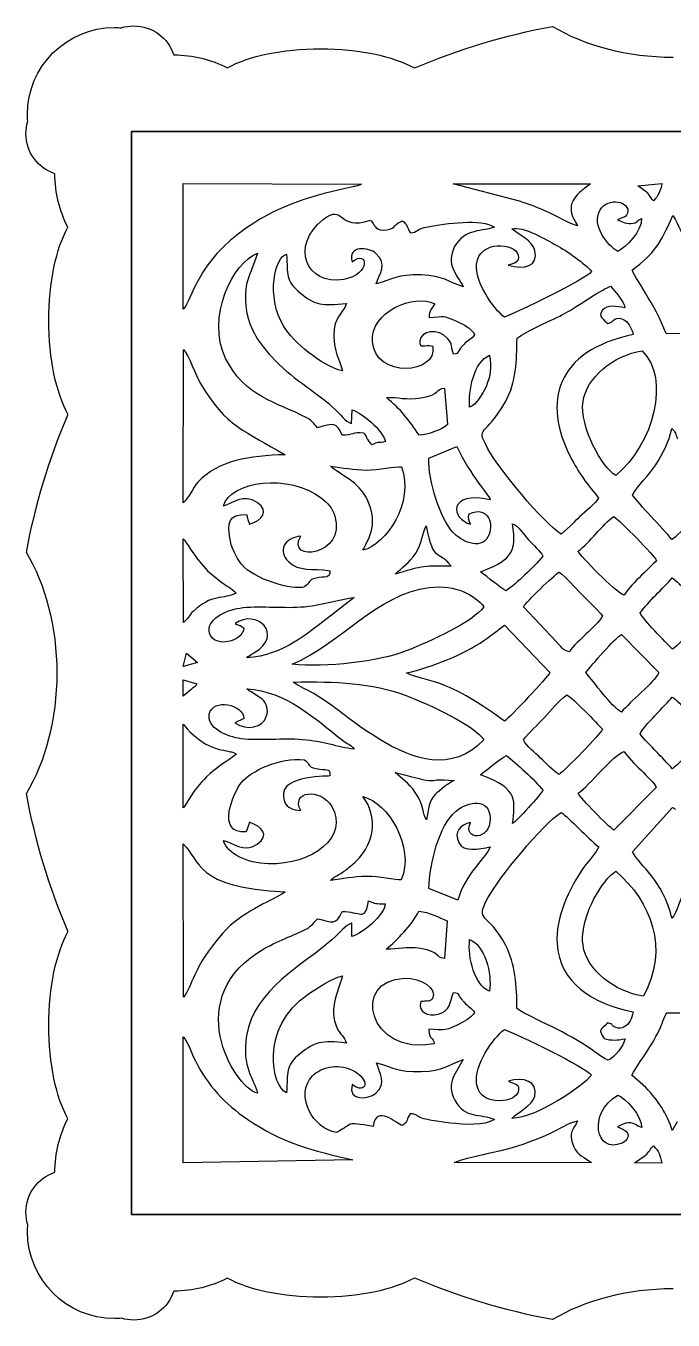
# Model space of a CAD drawing. Extents: x -1260 to -85, y -359 to 882.
# Drawn here: x -1258 to -981, y -342 to 212 of the extents above; entities that cross this region are included whole.
import ezdxf

# ---------------------------------------------------------------- set-up
doc = ezdxf.new("R2010")
doc.units = 0
doc.layers.get('0').update_dxf_attribs({"linetype": 'CONTINUOUS'})

msp = doc.modelspace()

# ---------------------------------------------------------------- linework, layer by layer
at = {"color": 1}
for points in [[(-1091.774325, 194.124053), (-1091.51265, 194.124053)], [(-1190.6937, 90.990653), (-1190.670675, 144.644003)], [(-1190.670675, 144.644003), (-1114.385325, 144.458153)], [(-1046.867625, 137.077178), (-1075.18305, 144.542902), (-1016.466975, 144.596078), (-1018.89285, 142.635877)], [(-992.5992, 141.110378), (-996.2217, 143.669603), (-985.857525, 144.680828)], [(-1110.174225, 128.507903), (-1109.457825, 127.595303)], [(-1002.59085, 130.116353), (-1004.8929, 129.164903)], [(-978.174, 80.404477), (-984.106725, 80.560478)], [(-1190.700525, 8.009977), (-1190.535675, 73.706528)], [(-1078.8171, 57.099953), (-1077.581625, 41.514503)], [(-1239.91995, 45.716753), (-1239.91995, 45.981203)], [(-1118.61015, 42.006428), (-1118.41485, 47.882528)], [(-1085.602875, 27.188828), (-1073.59845, 32.192903)], [(-1163.009175, 0.899753), (-1162.221525, -1.116097)], [(-1024.949025, -1.731172), (-1029.028425, -5.272897)], [(-1190.571825, -43.082572), (-1190.705325, -7.305547)], [(-1117.55565, -32.373248), (-1127.196375, -39.937223)], [(-1031.16165, -51.236422), (-1045.15035, -36.414397)], [(-1053.245325, -44.347372), (-1033.83345, -64.573447)], [(-1003.127325, -48.236947), (-987.13605, -64.573447)], [(-1190.631, -74.644972), (-1190.7129, -67.693223), (-1184.79045, -69.312923)], [(-1187.273925, -71.745622), (-1190.631, -74.644972)], [(-1162.364475, -72.315923), (-1163.38455, -71.514323)], [(-1156.867575, -75.948173), (-1161.338475, -72.998123)], [(-1190.612025, -122.459722), (-1190.702025, -86.681123)], [(-1164.70635, -84.219473), (-1168.512225, -86.034472)], [(-988.294725, -113.688323), (-1006.4259, -131.974223)], [(-1188.1698, -118.819523), (-1190.223825, -122.029373)], [(-998.422725, -141.192698), (-981.401925, -122.285573)], [(-1162.44525, -129.116123), (-1163.675025, -132.717923)], [(-1190.495475, -203.475698), (-1190.6226, -137.833073)], [(-1007.80305, -151.215023), (-1005.6186, -149.492498)], [(-1073.13015, -161.885123), (-1085.636625, -156.978998)], [(-1077.680475, -170.795498), (-1078.813125, -186.893873)], [(-1239.91995, -175.471897), (-1239.91995, -175.208347)], [(-1118.5554, -177.469823), (-1118.5719, -171.767723)], [(-1118.5551, -177.469823), (-1118.5554, -177.469823)], [(-1088.009325, -205.245098), (-1089.0687, -205.369298)], [(-983.8236, -210.190897), (-978.274575, -210.101497)], [(-1118.100525, -272.992973), (-1190.697225, -274.382273), (-1190.679975, -220.349573)], [(-992.7711, -242.092297), (-998.72685, -236.802622)], [(-1057.520925, -255.793823), (-1057.5213, -255.793823)], [(-1004.90595, -258.918473), (-1002.561225, -259.862798)], [(-979.310775, -256.738822), (-981.476025, -260.516497)], [(-985.88295, -274.407698), (-997.67835, -274.348448), (-993.0318, -271.240373)], [(-989.473875, -267.030548), (-989.473875, -267.030398)], [(-1016.0406, -274.209923), (-1074.7494, -274.368623)], [(-1074.12435, -273.996698), (-1071.589425, -273.009998)], [(-1091.51265, -323.615647), (-1091.776275, -323.615647)]]:
    msp.add_lwpolyline(points, dxfattribs=at)
for points in [[(-1212.782475, 166.986427), (-1212.782475, -296.478172), (-749.317875, -296.478172), (-749.317875, 166.986427)], [(-1212.7824, 127.260953), (-1212.7824, 138.295853), (-1212.7824, 166.986503), (-749.3178, 166.986503), (-749.3178, 138.295853), (-749.3178, 127.260953), (-749.3178, -296.478097), (-1212.7824, -296.478097)], [(-989.473875, 137.300678)], [(-1050.0273, 125.337128)], [(-1021.934925, 126.608153)], [(-1118.323875, 111.138578)], [(-1004.811525, 115.563578)], [(-998.576325, 107.655503)], [(-1047.8457, 78.513952)], [(-1083.886725, 75.047453)], [(-1122.563025, 64.487753)], [(-1103.75325, 53.072003)], [(-1068.1395, 48.990203)], [(-1133.161125, 40.104878)], [(-1005.6186, 19.745603)], [(-998.414775, 11.390603)], [(-1173.42915, 6.649853)], [(-1113.74865, -12.182722)], [(-1021.7478, -12.643972)], [(-1063.4766, -21.473422)], [(-1099.94445, -22.444672)], [(-1190.571825, -43.082572)], [(-981.401925, -54.517972)], [(-1190.674275, -62.025697), (-1189.1766, -56.266372), (-1184.503125, -60.288172)], [(-1163.4102, -58.236998)], [(-1144.005975, -60.961672)], [(-1095.1893, -64.691272)], [(-1018.485675, -64.573447)], [(-1143.622875, -68.601622)], [(-995.246025, -90.768248)], [(-1052.403525, -100.062698)], [(-1099.929, -107.293823)], [(-1029.8355, -108.154972)], [(-1113.775575, -117.621998)], [(-1190.612025, -122.459723)], [(-1140.3387, -123.609323)], [(-1059.3048, -139.136048)], [(-998.422725, -141.192698)], [(-1068.141525, -178.771748)], [(-1190.495475, -203.475698)], [(-1084.68165, -204.770122)], [(-998.141775, -209.770598)], [(-1120.812, -223.124198)], [(-1050.070575, -255.347348)], [(-1004.90595, -258.918473)], [(-1016.0406, -274.209923)], [(-1217.0754, -340.833547)]]:
    msp.add_lwpolyline(points, close=True, dxfattribs=at)
for points in [[(-1257.2529, 174.226328), (-1257.2529, 194.774003), (-1240.595775, 211.431053), (-1220.048175, 211.431053)], [(-1220.048175, 211.431053), (-1219.072125, 211.431053), (-1218.10455, 211.393403), (-1217.147475, 211.319678)], [(-1217.147475, 211.319678), (-1215.45285, 211.847528), (-1213.650675, 212.132378), (-1211.7819, 212.132378)], [(-1211.7819, 212.132378), (-1203.801375, 212.132378), (-1197.033075, 206.940728), (-1194.670275, 199.751303)], [(-1091.51265, 194.124053), (-1072.84965, 202.097978), (-1053.149475, 208.112828), (-1032.67095, 211.909853)], [(-1032.67095, 211.909853), (-1018.926675, 203.722628), (-1000.851075, 198.752528), (-981.0501, 198.752528)], [(-1194.670275, 199.751303), (-1186.4427, 199.714778), (-1178.678175, 197.716553), (-1171.821075, 194.200403)], [(-1171.821075, 194.200403), (-1162.744575, 199.157303), (-1148.22705, 202.367753), (-1131.867225, 202.367753)], [(-1131.867225, 202.367753), (-1115.42355, 202.367753), (-1100.84145, 199.124378), (-1091.774325, 194.124053)], [(-1257.13785, 171.279503), (-1257.213975, 172.251503), (-1257.2529, 173.234528), (-1257.2529, 174.226328)], [(-1257.928275, 165.986003), (-1257.928275, 167.828153), (-1257.6513, 169.605953), (-1257.13785, 171.279503)], [(-1245.547425, 148.874378), (-1252.737075, 151.237178), (-1257.928275, 158.005478), (-1257.928275, 165.986003)], [(-1239.996075, 126.024503), (-1243.51245, 132.881678), (-1245.510825, 140.646653), (-1245.547425, 148.874378)], [(-1114.385325, 144.458153), (-1115.2518, 143.995328), (-1114.24035, 144.354878), (-1116.2052, 143.738453)], [(-985.857525, 144.680828), (-986.456325, 141.612503), (-987.4287, 139.415003), (-989.473875, 137.300678)], [(-1118.146875, 143.254028), (-1135.150725, 139.526453), (-1149.1149, 135.684803), (-1163.1153, 126.050453)], [(-1116.2052, 143.738453), (-1116.801975, 143.551103), (-1117.565775, 143.381603), (-1118.146875, 143.254028)], [(-1020.958125, 141.028478), (-1028.409975, 134.368103), (-1022.7621, 128.536403), (-1021.934925, 126.608153)], [(-1018.89285, 142.635877), (-1019.810325, 141.937553), (-1020.273075, 141.640928), (-1020.958125, 141.028478)], [(-1012.3326, 133.402778), (-1009.092375, 139.163378), (-999.013575, 136.974053), (-1000.612725, 132.027128)], [(-989.473875, 137.300678), (-991.21125, 138.820628), (-990.560625, 139.311053), (-992.5992, 141.110378)], [(-1130.7723, 129.270203), (-1121.47635, 136.513703), (-1125.16485, 124.278278), (-1110.558675, 128.963903)], [(-1034.214375, 132.245828), (-1037.9991, 133.961153), (-1042.342425, 135.761753), (-1046.867625, 137.077178)], [(-1004.811525, 115.563578), (-1008.84915, 118.223153), (-1016.25, 126.437978), (-1012.3326, 133.402778)], [(-1121.95965, 103.687403), (-1138.14735, 100.916303), (-1144.939575, 118.231328), (-1130.7723, 129.270203)], [(-1110.558675, 128.963903), (-1110.40635, 128.827253), (-1110.260025, 128.617178), (-1110.174225, 128.507903)], [(-1109.457825, 127.595303), (-1108.928175, 126.894353), (-1108.20495, 124.180928), (-1103.543325, 124.863728)], [(-1103.543325, 124.863728), (-1099.49115, 125.457428), (-1100.525325, 127.521578), (-1096.8357, 128.685578)], [(-1096.8357, 128.685578), (-1094.4513, 127.029428), (-1095.11715, 125.850503), (-1093.431, 123.536678)], [(-1085.838975, 126.222803), (-1078.653525, 127.524278), (-1062.730425, 129.879578), (-1057.5405, 125.992178)], [(-1021.934925, 126.608153), (-1025.445375, 127.278878), (-1030.773675, 130.686653), (-1034.214375, 132.245828)], [(-1004.8929, 129.164903), (-1003.6239, 128.580953), (-1001.586225, 127.430003), (-999.243975, 127.594628)], [(-994.6515, 129.712928), (-994.13595, 124.470053), (-1001.627475, 117.191678), (-1004.811525, 115.563578)], [(-1000.612725, 132.027128), (-1001.184975, 130.256678), (-1001.167125, 130.891028), (-1002.59085, 130.116353)], [(-999.243975, 127.594628), (-995.7993, 127.836953), (-996.952875, 128.691953), (-994.6515, 129.712928)], [(-998.576325, 107.655503), (-989.2137, 114.933503), (-986.66925, 118.457378), (-981.148125, 131.036002)], [(-981.148125, 131.036002), (-978.309075, 126.624953), (-977.603475, 122.374928), (-973.944975, 117.632378)], [(-1248.162825, 86.072153), (-1248.162825, 102.431228), (-1244.952375, 116.947853), (-1239.996075, 126.024503)], [(-1163.1153, 126.050453), (-1185.22965, 110.832503), (-1186.74825, 94.826153), (-1190.6937, 90.990653)], [(-1093.431, 123.536678), (-1090.176375, 123.828653), (-1091.350725, 125.224778), (-1085.838975, 126.222803)], [(-1057.5405, 125.992178), (-1062.032775, 124.107878), (-1070.4429, 125.556503), (-1074.53355, 117.695753)], [(-1050.0273, 125.337128), (-1045.49925, 126.679853), (-1034.7321, 120.337478), (-1031.182875, 118.359578)], [(-1040.28, 116.067428), (-1041.328275, 120.278978), (-1046.964675, 122.688578), (-1050.0273, 125.337128)], [(-1118.323875, 111.138578), (-1111.553325, 116.840978), (-1110.240225, 105.693503), (-1121.95965, 103.687403)], [(-1108.218825, 114.794003), (-1111.107525, 117.360278), (-1120.60305, 118.553978), (-1118.323875, 111.138578)], [(-1074.53355, 117.695753), (-1078.589325, 109.900478), (-1073.47155, 105.835853), (-1070.869725, 100.427003)], [(-1065.176175, 110.233028), (-1064.00565, 120.669653), (-1048.58415, 119.330453), (-1047.3723, 114.085553)], [(-1031.182875, 118.359578), (-1026.40515, 115.696178), (-1018.777875, 110.560778), (-1015.996875, 107.000978)], [(-1172.493825, 69.874778), (-1181.039925, 87.286478), (-1169.253375, 111.118928), (-1158.8616, 114.825128)], [(-1158.8616, 114.825128), (-1161.72915, 105.327653), (-1165.505925, 102.370478), (-1163.506425, 90.099278)], [(-1147.6113, 83.482553), (-1155.451125, 96.539228), (-1151.268525, 113.642378), (-1146.4677, 114.403103)], [(-1146.4677, 114.403103), (-1145.76765, 105.450128), (-1147.256025, 103.400678), (-1140.47775, 97.785053)], [(-1108.05465, 101.761178), (-1106.7333, 106.132928), (-1103.030025, 110.183603), (-1108.218825, 114.794003)], [(-1051.578825, 109.689728), (-1044.8427, 107.917253), (-1038.5325, 109.046828), (-1040.28, 116.067428)], [(-1047.3723, 114.085553), (-1046.632575, 110.883203), (-1049.120025, 110.690978), (-1051.578825, 109.689728)], [(-1088.780025, 105.564203), (-1099.2342, 105.902303), (-1100.8608, 103.573703), (-1108.05465, 101.761178)], [(-1070.869725, 100.427003), (-1077.144375, 102.629378), (-1079.4774, 105.263153), (-1088.780025, 105.564203)], [(-1053.245325, 87.534803), (-1057.891425, 91.014953), (-1066.019925, 102.710378), (-1065.176175, 110.233028)], [(-1015.996875, 107.000978), (-1018.32675, 103.681628), (-1048.005525, 89.532053), (-1053.245325, 87.534803)], [(-984.106725, 80.560478), (-988.6326, 92.735752), (-998.0418, 105.154178), (-998.576325, 107.655503)], [(-1027.2264, 89.172577), (-1022.158725, 91.849402), (-1011.022575, 99.946553), (-1007.748975, 100.718152)], [(-1007.748975, 100.718152), (-1006.3524, 98.630077), (-1002.141075, 94.679603), (-1001.682, 91.494503)], [(-1140.47775, 97.785053), (-1134.20505, 92.588527), (-1131.327375, 92.285077), (-1120.76925, 93.389903)], [(-1109.683125, 76.898453), (-1110.76545, 89.911253), (-1091.8245, 97.613602), (-1083.075225, 93.248603)], [(-1163.506425, 90.099278), (-1162.16325, 81.855803), (-1157.7687, 76.038653), (-1152.906975, 70.682753)], [(-1120.76925, 93.389903), (-1122.731025, 87.933127), (-1126.194825, 88.241228), (-1126.224825, 79.500728)], [(-1083.075225, 93.248603), (-1084.196775, 91.350203), (-1085.587875, 90.341603), (-1085.498925, 87.362152)], [(-1047.8457, 78.513952), (-1043.720475, 81.711203), (-1032.891075, 86.180603), (-1027.2264, 89.172577)], [(-1011.23955, 90.533153), (-1013.639175, 87.680678), (-1010.685825, 86.472578), (-1008.980925, 84.737453)], [(-1001.682, 91.494503), (-1005.06375, 92.233403), (-1009.317, 92.818027), (-1011.23955, 90.533153)], [(-1008.980925, 84.737453), (-1006.495875, 85.171327), (-1005.852525, 88.760078), (-1001.62485, 86.130877)], [(-1239.91995, 45.981203), (-1244.919825, 55.047878), (-1248.162825, 69.629603), (-1248.162825, 86.072153)], [(-1122.563025, 64.487753), (-1131.62775, 66.724103), (-1143.716025, 76.994903), (-1147.6113, 83.482553)], [(-1077.422025, 78.227078), (-1081.789425, 83.180153), (-1089.034275, 81.549878), (-1089.383625, 77.378528)], [(-1085.498925, 87.362152), (-1078.5174, 87.762277), (-1080.019425, 88.542952), (-1073.789775, 85.750403)], [(-1073.789775, 85.750403), (-1070.424375, 84.241778), (-1067.6661, 82.903028), (-1065.983925, 80.151578)], [(-1001.62485, 86.130877), (-999.89895, 85.057627), (-998.56665, 82.029503), (-998.194725, 80.033452)], [(-1126.224825, 79.500728), (-1126.249575, 72.321653), (-1123.7934, 69.944978), (-1122.563025, 64.487753)], [(-1075.040475, 71.667728), (-1076.07405, 74.656628), (-1075.372875, 75.902452), (-1077.422025, 78.227078)], [(-1065.983925, 80.151578), (-1067.2887, 77.811502), (-1068.548925, 78.072802), (-1070.5758, 75.878827)], [(-1052.6949, 51.546952), (-1048.107675, 59.755402), (-1048.083375, 68.738377), (-1047.8457, 78.513952)], [(-998.194725, 80.033452), (-1031.462475, 73.128277), (-1036.917225, 50.922427), (-1025.018775, 27.745627)], [(-1190.535675, 73.706528), (-1188.169125, 71.120603), (-1185.235125, 62.555153), (-1183.263, 59.168303)], [(-1083.886725, 75.047453), (-1081.688775, 62.983478), (-1108.377075, 61.198703), (-1109.683125, 76.898453)], [(-1089.383625, 77.378528), (-1089.71265, 73.451153), (-1087.535025, 76.264403), (-1083.886725, 75.047453)], [(-1070.5758, 75.878827), (-1075.369125, 70.691152), (-1071.539325, 72.404452), (-1075.040475, 71.667728)], [(-1019.63355, 51.370403), (-1018.169175, 61.542578), (-1006.61085, 71.324078), (-994.3173, 73.090553)], [(-994.3173, 73.090553), (-982.208775, 61.403303), (-989.3355, 33.276953), (-1005.6186, 19.745603)], [(-1137.72675, 44.361503), (-1150.906125, 51.472403), (-1164.27615, 53.131778), (-1172.493825, 69.874778)], [(-1152.906975, 70.682753), (-1144.1799, 61.068053), (-1135.02825, 56.506028), (-1126.878375, 49.177778)], [(-1068.1395, 48.990203), (-1068.79035, 55.601153), (-1066.384275, 68.577053), (-1059.5652, 71.202728)], [(-1059.5652, 71.202728), (-1058.907075, 65.781728), (-1059.036375, 62.644553), (-1061.116725, 57.758903)], [(-1183.263, 59.168303), (-1172.5188, 40.716428), (-1163.863275, 38.569103), (-1147.0563, 28.662653)], [(-1088.937825, 52.956803), (-1080.30105, 54.327278), (-1082.948325, 56.978753), (-1078.8171, 57.099953)], [(-1061.116725, 57.758903), (-1062.231675, 55.140128), (-1065.538575, 49.633928), (-1068.1395, 48.990203)], [(-1103.75325, 53.072003), (-1098.727275, 53.475653), (-1095.524775, 51.911528), (-1088.937825, 52.956803)], [(-1089.749325, 36.945878), (-1094.095275, 43.514003), (-1097.605725, 48.069653), (-1103.75325, 53.072003)], [(-1060.3242, 31.218727), (-1065.75555, 41.732752), (-1061.7819, 35.287777), (-1052.6949, 51.546952)], [(-1005.6186, 19.745603), (-1011.4086, 22.809278), (-1021.16055, 40.763228), (-1019.63355, 51.370403)], [(-1257.705675, -13.124947), (-1253.908725, 7.353578), (-1247.893875, 27.053828), (-1239.91995, 45.716753)], [(-1133.161125, 40.104878), (-1135.032675, 42.100478), (-1135.02405, 42.903127), (-1137.72675, 44.361503)], [(-1126.878375, 49.177778), (-1122.8418, 45.548003), (-1121.644275, 42.865628), (-1118.61015, 42.006428)], [(-1118.41485, 47.882528), (-1114.243875, 46.689428), (-1105.236525, 39.052628), (-1104.11055, 34.310978)], [(-1122.6672, 37.078028), (-1125.0525, 42.557077), (-1126.4301, 42.241703), (-1133.161125, 40.104878)], [(-1077.581625, 41.514503), (-1080.03975, 39.382553), (-1085.918475, 37.193003), (-1089.749325, 36.945878)], [(-988.495575, 24.325703), (-985.337775, 29.290328), (-983.091525, 33.969728), (-981.58305, 39.816053)], [(-981.58305, 39.816053), (-980.02515, 38.425853), (-979.909725, 37.325453), (-979.26795, 35.380853)], [(-1113.31365, 37.883378), (-1118.2842, 38.498902), (-1118.091525, 36.864653), (-1122.6672, 37.078028)], [(-1110.3126, 33.335003), (-1112.808, 36.144503), (-1111.523775, 35.902403), (-1113.31365, 37.883378)], [(-1109.75535, 32.812403), (-1109.98155, 32.951678), (-1110.17265, 33.177203), (-1110.3126, 33.335003)], [(-1104.11055, 34.310978), (-1106.9103, 33.182978), (-1107.650775, 34.597403), (-1109.75535, 32.812403)], [(-1147.0563, 28.662653), (-1162.19985, 28.159478), (-1175.63505, 26.357003), (-1184.3367, 16.904528)], [(-1073.59845, 32.192903), (-1067.62995, 19.357778), (-1060.25685, 12.017603), (-1059.298125, 9.395528)], [(-1029.028425, -5.272897), (-1036.376925, -0.868673), (-1056.1347, 23.108152), (-1060.3242, 31.218727)], [(-1025.018775, 27.745627), (-1023.220725, 24.243203), (-1021.901175, 21.977903), (-1019.486325, 18.484478)], [(-1111.9572, 9.595478), (-1115.493, 17.195003), (-1123.70625, 20.031578), (-1127.581275, 23.731778)], [(-1127.581275, 23.731778), (-1122.267975, 23.096453), (-1118.00385, 22.122728), (-1112.18145, 22.062878)], [(-1097.3298, 23.453978), (-1091.613975, 8.358277), (-1103.820975, -9.964897), (-1113.74865, -12.182722)], [(-1112.18145, 22.062878), (-1107.201825, 22.011728), (-1099.713375, 23.723678), (-1097.3298, 23.453978)], [(-1075.2972, -4.532047), (-1080.701175, 1.450853), (-1085.9988, 17.518553), (-1085.602875, 27.188828)], [(-998.414775, 11.390603), (-996.0249, 15.840128), (-991.5822, 19.472828), (-988.495575, 24.325703)], [(-1184.3367, 16.904528), (-1186.8105, 14.216903), (-1187.9667, 10.452202), (-1190.700525, 8.009977)], [(-1173.42915, 6.649853), (-1170.7965, 17.384753), (-1145.153625, 20.864303), (-1131.549825, 10.081253)], [(-1019.486325, 18.484478), (-1017.4314, 15.511252), (-1014.596775, 12.628103), (-1013.063175, 10.081028)], [(-1158.9534, 8.163353), (-1164.9879, 12.239228), (-1169.672475, 7.611653), (-1173.42915, 6.649853)], [(-1059.298125, 9.395528), (-1077.51825, 13.285553), (-1076.255025, 1.127753), (-1067.69415, -1.095997)], [(-981.60315, -7.620247), (-985.773225, -2.470072), (-995.756025, 7.417853), (-998.414775, 11.390603)], [(-963.81075, 11.390603), (-965.157225, 9.396653), (-978.753075, -6.213772), (-981.60315, -7.620247)], [(-1162.221525, -1.116097), (-1157.0232, 0.538478), (-1153.60875, 4.553453), (-1158.9534, 8.163353)], [(-1131.549825, 10.081253), (-1128.8079, 7.907828), (-1126.9635, 6.068753), (-1125.8232, 2.347778)], [(-1113.74865, -12.182722), (-1112.25495, -8.416747), (-1106.526075, -2.077222), (-1111.9572, 9.595478)], [(-1068.3057, 3.399653), (-1059.9084, 7.135778), (-1057.550025, -1.609747), (-1060.2789, -6.483397)], [(-1013.063175, 10.081028), (-1014.246525, 7.797427), (-1018.611675, 4.436002), (-1020.9321, 2.200327)], [(-1170.760275, -6.874297), (-1171.5912, -0.958897), (-1171.416375, 3.528728), (-1163.5521, 3.018278)], [(-1163.5521, 3.018278), (-1163.10405, 2.002178), (-1163.2866, 1.810628), (-1163.009175, 0.899753)], [(-1125.8232, 2.347778), (-1120.584525, -14.744122), (-1147.1688, -17.785372), (-1140.358125, -6.173347)], [(-1067.69415, -1.095997), (-1068.4227, 0.392828), (-1068.854775, 1.362803), (-1068.3057, 3.399653)], [(-1020.9321, 2.200327), (-1022.186325, 0.992003), (-1023.648675, -0.370148), (-1024.949025, -1.731172)], [(-1021.7478, -12.643972), (-1016.4822, -8.892997), (-1011.5664, -1.261522), (-1006.4259, 2.208728)], [(-1006.4259, 2.208728), (-1003.623675, 0.173678), (-989.321625, -14.278447), (-988.1376, -16.631797)], [(-1091.1558, -13.503172), (-1088.3415, -9.261772), (-1088.49465, -4.921147), (-1086.67035, -1.795597)], [(-1086.67035, -1.795597), (-1083.465375, -18.418297), (-1081.78215, -11.056297), (-1076.089725, -19.082572)], [(-1060.2789, -6.483397), (-1063.686075, -12.568747), (-1072.13835, -8.029222), (-1075.2972, -4.532047)], [(-1063.4766, -21.473422), (-1051.684275, -16.858448), (-1047.41295, -13.943422), (-1049.820525, -0.918097)], [(-1049.820525, -0.918097), (-1047.092925, -1.887397), (-1045.5249, -4.828447), (-1042.95885, -7.762597)], [(-1190.705325, -7.305547), (-1189.39155, -8.358472), (-1186.232025, -14.629597), (-1180.97325, -20.184097)], [(-1165.661925, -18.247297), (-1168.006425, -15.154822), (-1170.207675, -10.809547), (-1170.760275, -6.874297)], [(-1140.358125, -6.173347), (-1147.5612, -7.065397), (-1150.26105, -12.492547), (-1145.647125, -17.066722)], [(-1042.95885, -7.762597), (-1040.903475, -10.112347), (-1037.98365, -12.448447), (-1036.78635, -14.803747)], [(-1244.548425, -64.745797), (-1244.548425, -44.944822), (-1249.518525, -26.869222), (-1257.705675, -13.124947)], [(-1099.94445, -22.444672), (-1097.007825, -19.461322), (-1094.11605, -17.964772), (-1091.1558, -13.503172)], [(-1036.78635, -14.803747), (-1041.043575, -19.928722), (-1047.785025, -26.071447), (-1052.517, -29.631022)], [(-1002.096225, -31.426897), (-1006.112475, -29.996947), (-1020.853575, -14.446222), (-1021.7478, -12.643972)], [(-1180.97325, -20.184097), (-1178.92365, -22.348897), (-1176.87315, -23.781472), (-1174.6695, -25.580122)], [(-1138.8117, -27.879847), (-1143.3543, -29.556247), (-1160.84895, -24.594997), (-1165.661925, -18.247297)], [(-1145.647125, -17.066722), (-1141.14045, -21.534772), (-1135.319175, -19.793947), (-1127.86995, -20.972872)], [(-1127.86995, -20.972872), (-1127.739075, -24.584572), (-1130.0919, -23.264122), (-1133.8089, -24.099922)], [(-1076.089725, -19.082572), (-1089.091425, -18.753322), (-1089.370575, -19.343272), (-1099.94445, -22.444672)], [(-1052.517, -29.631022), (-1054.909125, -28.362247), (-1060.4886, -23.671147), (-1063.4766, -21.473422)], [(-1045.15035, -36.414397), (-1043.997825, -34.320472), (-1032.041775, -22.858522), (-1029.8355, -21.593047)], [(-1029.8355, -21.593047), (-1026.864, -23.628097), (-1022.887725, -28.431097), (-1020.485175, -30.803647)], [(-988.1376, -16.631797), (-991.447125, -19.884397), (-1000.217025, -28.117072), (-1002.096225, -31.426897)], [(-1174.6695, -25.580122), (-1172.1438, -27.641722), (-1170.29925, -28.080472), (-1168.055175, -30.520672)], [(-1133.8089, -24.099922), (-1137.6537, -24.964597), (-1135.674225, -25.813672), (-1138.8117, -27.879847)], [(-1085.38125, -28.154122), (-1073.886, -26.708347), (-1065.9312, -31.557772), (-1061.995275, -36.414397)], [(-995.25615, -39.033847), (-991.454625, -33.994672), (-985.653, -28.727722), (-981.488175, -24.078097)], [(-981.488175, -24.078097), (-979.108875, -25.341172), (-968.766525, -36.548122), (-966.98505, -39.033847)], [(-1168.055175, -30.520672), (-1173.40335, -33.501022), (-1178.5701, -30.777397), (-1186.398225, -38.399797)], [(-1144.005975, -60.961672), (-1123.59285, -52.289197), (-1107.8421, -30.978397), (-1085.38125, -28.154122)], [(-1140.399825, -36.503123), (-1131.138225, -35.897573), (-1125.41865, -33.456623), (-1117.55565, -32.373248)], [(-1020.485175, -30.803647), (-1017.229725, -34.018522), (-1014.10995, -37.062397), (-1011.3, -40.343497)], [(-1186.398225, -38.399797), (-1188.24945, -40.202497), (-1188.5436, -41.576497), (-1190.571825, -43.082572)], [(-1179.3873, -47.778998), (-1181.201475, -42.098723), (-1172.596725, -37.832198), (-1166.461125, -36.954473)], [(-1160.417475, -56.175247), (-1146.971925, -48.419048), (-1159.55415, -36.961973), (-1168.41825, -43.617773)], [(-1166.461125, -36.954473), (-1158.764925, -35.853398), (-1148.739075, -37.048448), (-1140.399825, -36.503123)], [(-1061.995275, -36.414397), (-1066.6218, -42.925447), (-1084.69245, -51.085297), (-1095.330525, -55.319572)], [(-1168.41825, -43.617773), (-1166.140425, -44.820997), (-1166.8107, -43.730497), (-1164.689325, -45.582398)], [(-1127.196375, -39.937223), (-1137.143625, -47.595847), (-1147.6965, -57.228398), (-1163.4102, -58.236998)], [(-1011.3, -40.343497), (-1012.4355, -42.587797), (-1016.265, -46.082947), (-1018.119525, -47.874322)], [(-981.401925, -54.517972), (-984.577275, -51.381472), (-993.6813, -42.072397), (-995.25615, -39.033847)], [(-966.98505, -39.033847), (-968.011275, -41.379473), (-979.31325, -53.571847), (-981.401925, -54.517972)], [(-1164.689325, -45.582398), (-1165.0983, -51.347497), (-1177.29135, -54.342998), (-1179.3873, -47.778998)], [(-1062.05025, -50.892398), (-1058.640225, -48.590947), (-1056.171525, -46.313347), (-1053.245325, -44.347372)], [(-1018.119525, -47.874322), (-1020.751125, -50.415922), (-1023.887025, -53.095147), (-1025.421525, -55.699147)], [(-1018.485675, -64.573447), (-1015.77045, -61.297597), (-1006.259025, -49.945147), (-1003.127325, -48.236947)], [(-1095.330525, -55.319572), (-1106.505525, -59.767297), (-1130.002125, -62.661772), (-1144.005975, -60.961672)], [(-1095.1893, -64.691272), (-1083.759375, -62.204647), (-1070.52105, -56.609123), (-1062.05025, -50.892398)], [(-1025.421525, -55.699147), (-1028.605725, -54.714397), (-1027.47405, -55.164622), (-1031.16165, -51.236422)], [(-1163.4102, -58.236997), (-1162.354575, -57.204997), (-1163.318325, -57.985147), (-1161.92265, -57.058897)], [(-1161.92265, -57.058897), (-1161.43185, -56.732947), (-1160.9253, -56.468048), (-1160.417475, -56.175247)], [(-1257.705675, -116.366572), (-1249.518525, -102.622297), (-1244.548425, -84.546772), (-1244.548425, -64.745797)], [(-1053.245325, -85.374847), (-1079.0616, -65.964922), (-1087.14885, -68.766697), (-1095.1893, -64.691272)], [(-1033.83345, -64.573447), (-1034.7297, -66.660547), (-1050.97545, -83.770972), (-1053.245325, -85.374847)], [(-1003.204575, -81.443497), (-1007.83065, -78.883222), (-1014.7497, -68.702873), (-1018.485675, -64.573447)], [(-987.13605, -64.573447), (-989.3424, -68.860222), (-999.4404, -76.995997), (-1003.204575, -81.443497)], [(-1184.79045, -69.312923), (-1185.977325, -71.269822), (-1185.308625, -69.997297), (-1187.273925, -71.745622)], [(-1163.38455, -71.514323), (-1146.597, -72.559148), (-1133.825025, -84.560423), (-1122.702975, -93.411098)], [(-1143.622875, -68.601622), (-1125.3138, -68.419972), (-1110.3117, -68.748547), (-1095.242925, -74.428222)], [(-1133.7087, -74.198948), (-1136.396175, -72.528473), (-1141.803, -70.302098), (-1143.622875, -68.601622)], [(-1179.47475, -82.304273), (-1178.051925, -75.470123), (-1164.879975, -78.089798), (-1164.70635, -84.219473)], [(-1161.8523, -72.676748), (-1162.019325, -72.566423), (-1162.21335, -72.420997), (-1162.364475, -72.315923)], [(-1161.338475, -72.998123), (-1161.50355, -72.895673), (-1161.692475, -72.782273), (-1161.8523, -72.676748)], [(-1155.09255, -83.381273), (-1154.058525, -80.299448), (-1154.8515, -77.927797), (-1156.867575, -75.948173)], [(-1106.8503, -92.996348), (-1119.461175, -85.138898), (-1124.15115, -80.139398), (-1133.7087, -74.198948)], [(-1095.242925, -74.428222), (-1085.35725, -78.154448), (-1065.622875, -87.346972), (-1062.019125, -93.387473)], [(-1036.0746, -83.733697), (-1032.98085, -80.336722), (-1030.2771, -76.884397), (-1026.606675, -74.115023)], [(-1026.606675, -74.115023), (-1023.569475, -75.694597), (-1013.850825, -86.188973), (-1011.314775, -88.803548)], [(-995.246025, -90.768248), (-993.874425, -87.631898), (-984.2019, -78.427672), (-981.5193, -75.074422)], [(-981.5193, -75.074422), (-979.149, -76.344547), (-968.224725, -88.245397), (-966.995175, -90.768248)], [(-1165.7886, -92.861723), (-1172.03745, -92.105198), (-1180.69605, -88.171523), (-1179.47475, -82.304273)], [(-1190.702025, -86.681123), (-1190.44755, -86.798723), (-1190.23485, -86.823922), (-1190.172375, -87.056048)], [(-1190.172375, -87.056048), (-1189.971975, -87.799373), (-1183.89, -95.235773), (-1175.299575, -97.434173)], [(-1168.512225, -86.034472), (-1163.2023, -89.647523), (-1156.690125, -88.144598), (-1155.09255, -83.381273)], [(-1045.1508, -93.387473), (-1042.722, -90.162622), (-1038.99, -86.934697), (-1036.0746, -83.733697)], [(-1139.583, -93.304448), (-1148.20125, -92.605073), (-1157.585775, -93.854873), (-1165.7886, -92.861723)], [(-1117.50885, -97.385198), (-1124.9823, -96.376148), (-1130.649825, -94.029022), (-1139.583, -93.304448)], [(-1122.702975, -93.411098), (-1120.272225, -95.345272), (-1119.253725, -95.028323), (-1117.50885, -97.385198)], [(-1062.019125, -93.387473), (-1075.5441, -107.576122), (-1092.5928, -101.879198), (-1106.8503, -92.996348)], [(-1037.757, -101.124473), (-1040.20845, -98.560823), (-1043.70675, -96.450548), (-1045.1508, -93.387473)], [(-1011.314775, -88.803548), (-1012.166475, -90.817897), (-1027.20435, -106.271348), (-1029.8355, -108.154972)], [(-988.319025, -98.336797), (-990.5112, -95.987048), (-993.661875, -93.102773), (-995.246025, -90.768248)], [(-966.995175, -90.768248), (-969.032025, -93.319898), (-979.070025, -104.307772), (-981.409425, -105.709448)], [(-1167.86535, -99.432998), (-1171.92315, -102.601823), (-1176.613425, -105.066773), (-1180.627425, -109.238348)], [(-1175.299575, -97.434173), (-1173.972075, -97.773848), (-1172.8695, -97.897823), (-1171.41135, -98.210348)], [(-1171.41135, -98.210348), (-1170.845025, -98.331772), (-1170.109425, -98.485373), (-1169.539125, -98.677598)], [(-1169.539125, -98.677598), (-1168.04745, -99.179423), (-1168.7934, -98.825423), (-1167.86535, -99.432998)], [(-1021.7445, -116.107373), (-1016.62455, -112.809023), (-1007.131425, -100.165523), (-1002.0351, -98.266223)], [(-1002.0351, -98.266223), (-999.41565, -102.804398), (-989.9952, -110.092898), (-988.294725, -113.688323)], [(-981.409425, -105.709448), (-983.522775, -103.331872), (-986.05665, -100.762073), (-988.319025, -98.336797)], [(-1165.700775, -111.542498), (-1161.9474, -106.861223), (-1149.27825, -100.577573), (-1138.8117, -101.839298)], [(-1138.8117, -101.839298), (-1135.996425, -103.843223), (-1137.737775, -104.802548), (-1133.792325, -105.648548)], [(-1133.792325, -105.648548), (-1129.76925, -106.511198), (-1127.578875, -104.967923), (-1127.87835, -108.792548)], [(-1063.459875, -108.247223), (-1060.946775, -106.333148), (-1054.324275, -100.905323), (-1052.403525, -100.062698)], [(-1052.403525, -100.062698), (-1048.1448, -103.429823), (-1040.45565, -110.178098), (-1036.743075, -114.998123)], [(-1029.8355, -108.154972), (-1032.1263, -106.748948), (-1035.77625, -103.194997), (-1037.757, -101.124473)], [(-1180.627425, -109.238348), (-1183.562925, -112.288898), (-1186.07865, -115.066973), (-1188.1698, -118.819523)], [(-1127.87835, -108.792548), (-1130.16255, -109.127123), (-1151.66775, -108.372623), (-1147.249125, -119.864273)], [(-1099.929, -107.293823), (-1076.9793, -113.568023), (-1089.0009, -109.165073), (-1074.756225, -110.791448)], [(-1091.3931, -115.835273), (-1094.3385, -111.575573), (-1097.021925, -110.135498), (-1099.929, -107.293823)], [(-1049.72385, -129.113498), (-1049.02755, -119.724398), (-1046.421525, -114.444623), (-1063.459875, -108.247223)], [(-1163.675025, -132.717923), (-1177.118325, -133.826048), (-1168.957425, -115.603523), (-1165.700775, -111.542498)], [(-1140.3387, -123.609323), (-1144.90935, -115.311998), (-1131.9213, -113.644823), (-1127.06925, -121.851923)], [(-1086.5214, -127.572398), (-1088.45205, -124.953398), (-1087.2351, -121.847723), (-1091.3931, -115.835273)], [(-1074.756225, -110.791448), (-1076.1369, -111.122723), (-1081.53675, -115.402672), (-1082.751675, -116.614523)], [(-1036.743075, -114.998123), (-1037.78085, -116.743223), (-1047.98385, -128.130773), (-1049.72385, -129.113498)], [(-1006.4259, -131.974223), (-1009.002975, -130.222298), (-1020.5532, -118.611848), (-1021.7445, -116.107373)], [(-1239.91995, -175.208347), (-1247.893875, -156.545347), (-1253.908725, -136.845172), (-1257.705675, -116.366572)], [(-1147.249125, -119.864273), (-1146.146325, -122.731823), (-1143.76965, -123.123773), (-1140.3387, -123.609323)], [(-1119.0456, -147.410873), (-1108.03455, -138.671048), (-1107.3219, -125.953148), (-1113.775575, -117.621998)], [(-1113.775575, -117.621998), (-1102.9746, -120.204623), (-1091.472525, -139.279073), (-1097.359875, -153.223373)], [(-1082.751675, -116.614523), (-1085.4594, -119.314973), (-1085.812725, -123.183773), (-1086.5214, -127.572398)], [(-1073.85645, -123.819173), (-1068.72945, -119.521748), (-1059.6513, -118.097423), (-1059.370575, -126.777623)], [(-1190.223825, -122.029373), (-1190.30655, -122.131973), (-1190.471175, -122.323748), (-1190.612025, -122.459723)], [(-1127.06925, -121.851923), (-1119.5031, -134.649248), (-1135.477125, -147.032798), (-1154.1579, -146.377973)], [(-1085.636625, -156.978998), (-1084.952475, -145.783223), (-1081.589925, -130.301048), (-1073.85645, -123.819173)], [(-1059.370575, -126.777623), (-1059.043275, -136.886048), (-1071.441825, -136.532498), (-1067.74095, -128.669873)], [(-1060.33275, -161.004023), (-1056.02145, -152.953373), (-1036.80645, -129.256898), (-1029.028425, -124.398698)], [(-1029.028425, -124.398698), (-1025.4447, -126.781523), (-1017.663375, -135.428048), (-1012.9389, -139.169723)], [(-981.401925, -122.285573), (-980.003775, -122.871548), (-981.231975, -122.178098), (-980.051025, -123.086948)], [(-1162.221525, -128.607023), (-1162.332525, -128.762798), (-1162.412175, -128.847998), (-1162.44525, -129.116123)], [(-1158.95895, -137.946473), (-1153.328925, -134.176523), (-1157.1393, -130.448948), (-1162.221525, -128.607023)], [(-1067.74095, -128.669873), (-1072.3542, -129.770048), (-1074.9849, -132.685523), (-1072.71255, -137.301398)], [(-1190.6226, -137.833073), (-1183.119975, -144.940373), (-1186.185675, -156.498998), (-1147.052325, -158.431148)], [(-1154.1579, -146.377973), (-1163.59755, -146.046773), (-1171.88955, -142.083248), (-1173.4272, -136.410848)], [(-1173.4272, -136.410848), (-1169.4882, -137.284598), (-1164.865875, -141.901823), (-1158.95895, -137.946473)], [(-1072.71255, -137.301398), (-1070.62455, -141.542048), (-1064.404875, -140.123873), (-1059.3048, -139.136048)], [(-1059.3048, -139.136048), (-1061.286825, -144.137048), (-1070.0589, -150.460448), (-1073.13015, -161.885123)], [(-1012.9389, -139.169723), (-1013.87115, -141.614423), (-1017.217575, -144.969848), (-1019.2416, -147.836948)], [(-981.581325, -169.597148), (-985.57575, -153.122273), (-995.41905, -147.329648), (-998.422725, -141.192698)], [(-1123.273275, -150.515198), (-1121.422275, -149.402873), (-1120.64295, -148.678748), (-1119.0456, -147.410873)], [(-1019.2416, -147.836948), (-1025.63625, -156.895298), (-1031.49405, -169.598573), (-1030.70595, -180.507698)], [(-1005.6186, -149.492498), (-990.5085, -162.706073), (-982.6056, -182.416823), (-993.83205, -203.012048)], [(-1127.594475, -153.484898), (-1126.251375, -152.062523), (-1124.736, -151.394423), (-1123.273275, -150.515198)], [(-1112.183175, -151.783973), (-1118.303175, -151.862123), (-1122.0594, -152.855948), (-1127.594475, -153.484898)], [(-1097.359875, -153.223373), (-1099.863225, -153.473647), (-1107.02595, -151.718198), (-1112.183175, -151.783973)], [(-1019.62755, -181.166573), (-1020.959025, -171.843623), (-1014.7356, -158.380598), (-1007.80305, -151.215023)], [(-973.722525, -153.977723), (-978.5805, -161.170898), (-979.330875, -167.512223), (-981.581325, -169.597148)], [(-1147.052325, -158.431148), (-1154.551125, -163.158923), (-1165.621575, -166.833773), (-1173.891975, -176.264648)], [(-1122.6669, -166.819448), (-1115.21505, -166.558373), (-1112.604, -171.501773), (-1111.42635, -162.266048)], [(-1104.2025, -163.570523), (-1104.450075, -168.225098), (-1114.233, -176.500973), (-1118.5551, -177.469823)], [(-1111.42635, -162.266048), (-1108.392225, -163.422248), (-1108.364625, -163.450748), (-1104.2025, -163.570523)], [(-1052.66865, -181.319198), (-1060.37955, -166.478423), (-1066.1124, -171.795848), (-1060.33275, -161.004023)], [(-1137.78315, -174.141923), (-1135.3272, -172.727273), (-1134.905025, -171.702623), (-1133.160825, -169.864148)], [(-1133.160825, -169.864148), (-1126.90275, -171.407048), (-1125.21, -172.835423), (-1122.6669, -166.819448)], [(-1103.775975, -182.859473), (-1099.040925, -178.990673), (-1093.197525, -172.963223), (-1089.831, -166.647923)], [(-1089.831, -166.647923), (-1085.385, -167.046998), (-1081.13925, -169.372448), (-1077.680475, -170.795498)], [(-1248.162825, -215.562923), (-1248.162825, -199.120072), (-1244.919825, -184.538647), (-1239.91995, -175.471897)], [(-1173.891975, -176.264648), (-1186.738125, -190.912973), (-1186.566825, -198.707798), (-1190.495475, -203.475698)], [(-1155.672225, -182.520323), (-1149.772725, -179.199248), (-1141.2909, -176.162423), (-1137.78315, -174.141923)], [(-1118.5719, -171.767723), (-1121.0256, -172.469948), (-1123.628475, -175.901348), (-1127.028375, -178.905473)], [(-1158.881175, -244.589198), (-1169.341125, -241.607798), (-1191.995475, -202.967873), (-1155.672225, -182.520323)], [(-1127.028375, -178.905473), (-1139.292075, -189.741698), (-1160.242875, -199.877048), (-1163.508975, -219.843548)], [(-1089.101325, -182.662898), (-1095.726, -181.626923), (-1098.332025, -183.125648), (-1103.775975, -182.859473)], [(-1078.813125, -186.893873), (-1082.963775, -186.573623), (-1080.46035, -184.014398), (-1089.101325, -182.662898)], [(-1059.648375, -200.937473), (-1066.022325, -198.278348), (-1068.993825, -186.702548), (-1068.141525, -178.771748)], [(-1068.141525, -178.771748), (-1061.896875, -180.817373), (-1058.371425, -193.466648), (-1059.648375, -200.937473)], [(-1047.883425, -208.308923), (-1047.8841, -198.876998), (-1048.6164, -189.117998), (-1052.66865, -181.319198)], [(-1030.70595, -180.507698), (-1029.48345, -197.425448), (-1016.11425, -206.044373), (-998.141775, -209.770598)], [(-993.83205, -203.012048), (-1006.174725, -201.032873), (-1018.0836, -191.976773), (-1019.62755, -181.166573)], [(-1137.14295, -202.153973), (-1133.616225, -199.782998), (-1127.66355, -195.614948), (-1122.516225, -194.249048)], [(-1122.516225, -194.249048), (-1123.7259, -199.362623), (-1128.848325, -208.253198), (-1124.75745, -216.878273)], [(-1083.2844, -223.428773), (-1111.5105, -228.722648), (-1119.097425, -196.017023), (-1096.025325, -195.351398)], [(-1096.025325, -195.351398), (-1088.512725, -195.134498), (-1082.22795, -199.842847), (-1083.807225, -203.602673)], [(-1146.4944, -244.325048), (-1152.376875, -242.339873), (-1158.602925, -216.582323), (-1137.14295, -202.153973)], [(-1084.68165, -204.770123), (-1086.75315, -205.652273), (-1084.6419, -204.860198), (-1086.912675, -205.136948)], [(-1084.351275, -204.393622), (-1084.403775, -204.473723), (-1084.649625, -204.618322), (-1084.68165, -204.770122)], [(-1084.05045, -204.006922), (-1084.10595, -204.107122), (-1084.29945, -204.314348), (-1084.351275, -204.393622)], [(-1083.807225, -203.602673), (-1083.854475, -203.714723), (-1083.996375, -203.908748), (-1084.05045, -204.006922)], [(-1081.420425, -210.668048), (-1076.36775, -209.145023), (-1076.66595, -205.929023), (-1075.040475, -201.465623)], [(-1075.040475, -201.465623), (-1071.80775, -202.042523), (-1074.4038, -201.322823), (-1070.49675, -205.614923)], [(-1089.0687, -205.369298), (-1090.375875, -209.487323), (-1086.1131, -212.082922), (-1081.420425, -210.668048)], [(-1086.912675, -205.136948), (-1087.125225, -205.163198), (-1087.81845, -205.223648), (-1088.009325, -205.245098)], [(-1065.988575, -209.953448), (-1067.7279, -212.425898), (-1070.3586, -213.974123), (-1073.8125, -215.542373)], [(-1070.49675, -205.614923), (-1068.873525, -207.398648), (-1067.49045, -207.977948), (-1065.988575, -209.953448)], [(-1017.876975, -224.525123), (-1028.135925, -217.569398), (-1043.9826, -211.437548), (-1047.883425, -208.308923)], [(-998.141775, -209.770673), (-998.7564, -212.568248), (-999.897, -215.028773), (-1002.051, -216.192773)], [(-986.8911, -217.266922), (-986.004075, -215.432647), (-985.010775, -211.934197), (-983.8236, -210.190897)], [(-1239.996075, -255.515422), (-1244.9526, -246.439222), (-1248.162825, -231.922147), (-1248.162825, -215.562923)], [(-1073.8125, -215.542373), (-1079.8689, -218.292023), (-1078.703175, -217.371323), (-1085.562225, -217.128923)], [(-1009.106925, -214.469573), (-1012.103775, -217.763273), (-1013.3247, -216.891473), (-1010.595525, -221.172773)], [(-1005.558075, -216.480548), (-1007.8518, -215.502848), (-1006.33785, -214.965023), (-1009.106925, -214.469573)], [(-1190.679975, -220.349573), (-1188.356925, -223.063298), (-1187.0751, -227.442998), (-1185.4194, -230.736023)], [(-1163.508975, -219.843548), (-1165.7667, -233.643323), (-1160.35785, -238.182848), (-1158.881175, -244.589198)], [(-1124.75745, -216.878273), (-1123.44075, -219.654397), (-1121.7597, -220.115648), (-1120.812, -223.124198)], [(-1085.562225, -217.128923), (-1085.492475, -222.395273), (-1083.411075, -220.222223), (-1083.2844, -223.428773)], [(-1065.137775, -240.545423), (-1066.323375, -232.716848), (-1058.05185, -220.847948), (-1053.245325, -217.259423)], [(-1053.245325, -217.259423), (-1047.853425, -219.306548), (-1018.157925, -233.542448), (-1016.020275, -236.802623)], [(-1010.595525, -221.172773), (-1007.249325, -222.011873), (-1005.31575, -221.974823), (-1001.6577, -221.232773)], [(-1001.6577, -221.232773), (-1002.240825, -224.342798), (-1005.930675, -228.986948), (-1008.847575, -230.456798)], [(-1002.051, -216.192773), (-1003.16685, -216.796148), (-1004.24985, -217.038698), (-1005.558075, -216.480548)], [(-998.72685, -236.802622), (-994.9635, -230.052772), (-991.024275, -225.816472), (-986.8911, -217.266922)], [(-1120.812, -223.124198), (-1131.650925, -221.774873), (-1134.4284, -222.697373), (-1140.5349, -227.536598)], [(-1008.847575, -230.456798), (-1012.378725, -228.730523), (-1015.005975, -226.472123), (-1017.876975, -224.525123)], [(-1185.4194, -230.736023), (-1180.0872, -241.344998), (-1173.008925, -248.949548), (-1163.0301, -255.784748)], [(-1140.5349, -227.536598), (-1147.283175, -232.884548), (-1145.70165, -235.656098), (-1146.4944, -244.325048)], [(-1135.29135, -237.045173), (-1132.085475, -233.762723), (-1124.996025, -231.520823), (-1118.4, -234.663623)], [(-1108.27515, -244.555223), (-1103.257425, -240.390022), (-1106.701125, -235.857548), (-1108.011225, -231.503647)], [(-1108.011225, -231.503647), (-1100.4519, -233.421697), (-1099.45695, -235.629397), (-1088.76705, -235.304273)], [(-1088.76705, -235.304273), (-1079.1279, -235.011398), (-1077.377325, -232.223123), (-1070.8566, -230.164448)], [(-1070.8566, -230.164448), (-1073.79165, -235.639522), (-1078.50195, -240.040673), (-1074.522375, -247.485698)], [(-1125.088725, -261.280598), (-1134.941775, -260.262248), (-1143.1956, -245.137223), (-1135.29135, -237.045173)], [(-1118.4, -234.663623), (-1110.291375, -238.527098), (-1112.04045, -245.523698), (-1118.3745, -240.864098)], [(-1040.29215, -245.853173), (-1038.5967, -239.356747), (-1045.3812, -237.444398), (-1051.53225, -239.453573)], [(-1016.020275, -236.802623), (-1020.014925, -241.835798), (-1039.424325, -255.002423), (-1050.070575, -255.347348)], [(-1118.3745, -240.864098), (-1120.2681, -248.111572), (-1111.52055, -247.249298), (-1108.27515, -244.555223)], [(-1052.45475, -247.451648), (-1059.798, -248.700173), (-1064.3367, -245.835698), (-1065.137775, -240.545423)], [(-1047.177, -243.194873), (-1047.375, -245.336273), (-1049.754525, -246.992873), (-1052.45475, -247.451648)], [(-1051.53225, -239.453573), (-1049.269875, -240.393098), (-1046.925225, -240.473873), (-1047.177, -243.194873)], [(-981.476025, -260.516497), (-983.842125, -252.958747), (-987.38745, -247.943872), (-992.7711, -242.092297)], [(-1074.522375, -247.485698), (-1070.0034, -255.939923), (-1063.46895, -252.858097), (-1057.520925, -255.793823)], [(-1050.070575, -255.347348), (-1047.37455, -252.340147), (-1041.421875, -250.182172), (-1040.29215, -245.853173)], [(-1002.9393, -265.888523), (-1014.2145, -270.700373), (-1017.77085, -253.245398), (-1004.811525, -245.308073)], [(-1004.811525, -245.308073), (-1001.2362, -246.973673), (-994.76775, -253.689023), (-994.43985, -259.258748)], [(-1096.8357, -258.418373), (-1099.409925, -257.596673), (-1108.06635, -249.227648), (-1109.4567, -258.752048)], [(-1093.52145, -253.308323), (-1095.08685, -255.609548), (-1094.509725, -256.772198), (-1096.8357, -258.418373)], [(-1076.25855, -257.313323), (-1095.108075, -255.164798), (-1088.0316, -253.632323), (-1093.52145, -253.308323)], [(-1245.547425, -278.365972), (-1245.510675, -270.137722), (-1243.512675, -262.373047), (-1239.996075, -255.515422)], [(-1163.0301, -255.784748), (-1148.995725, -265.397948), (-1135.1463, -269.302523), (-1118.100525, -272.992973)], [(-1109.4567, -258.752048), (-1122.120075, -256.672673), (-1117.193475, -257.442398), (-1125.088725, -261.280598)], [(-1057.5213, -255.793823), (-1061.78145, -258.576398), (-1070.48025, -257.971898), (-1076.25855, -257.313323)], [(-1033.790175, -261.738773), (-1030.2714, -260.156123), (-1025.6202, -257.053973), (-1021.931625, -256.353698)], [(-1021.931625, -256.353698), (-1023.484275, -260.011148), (-1026.374475, -261.081923), (-1023.6723, -267.187298)], [(-994.43985, -259.258748), (-999.206025, -257.419073), (-998.67525, -255.830423), (-1004.90595, -258.918473)], [(-1002.561225, -259.862798), (-998.4534, -262.111747), (-1000.91685, -265.025573), (-1002.9393, -265.888523)], [(-1071.589425, -273.009998), (-1057.380075, -269.042048), (-1051.5309, -269.717423), (-1033.790175, -261.738773)], [(-1023.6723, -267.187298), (-1021.73895, -271.555823), (-1019.382825, -271.547873), (-1016.0406, -274.209923)], [(-993.0318, -271.240373), (-991.071525, -269.552273), (-991.091175, -268.467323), (-989.473875, -267.030548)], [(-989.473875, -267.030398), (-987.2883, -269.262997), (-986.569275, -271.210223), (-985.88295, -274.407698)], [(-1074.7494, -274.368623), (-1074.552525, -274.202648), (-1074.243525, -273.846173), (-1074.12435, -273.996698)], [(-1257.928275, -295.477597), (-1257.928275, -287.497072), (-1252.737075, -280.728772), (-1245.547425, -278.365972)], [(-1257.1155, -300.843172), (-1257.643425, -299.148547), (-1257.928275, -297.346297), (-1257.928275, -295.477597)], [(-1257.22695, -303.743797), (-1257.22695, -302.767822), (-1257.18945, -301.800247), (-1257.1155, -300.843172)], [(-1220.022225, -340.948522), (-1240.569825, -340.948522), (-1257.22695, -324.291472), (-1257.22695, -303.743797)], [(-1171.8204, -323.691547), (-1178.677575, -327.208072), (-1186.442475, -329.206297), (-1194.670275, -329.242897)], [(-1131.867225, -331.858447), (-1148.226675, -331.858447), (-1162.743975, -328.648222), (-1171.8204, -323.691547)], [(-1091.776275, -323.615647), (-1100.843175, -328.615297), (-1115.42445, -331.858447), (-1131.867225, -331.858447)], [(-1032.67095, -341.401372), (-1053.149475, -337.604347), (-1072.84965, -331.589572), (-1091.51265, -323.615647)], [(-1194.670275, -329.242897), (-1197.033075, -336.432322), (-1203.801375, -341.623972), (-1211.7819, -341.623972)], [(-981.0501, -328.244122), (-1000.851075, -328.244122), (-1018.926675, -333.214222), (-1032.67095, -341.401372)], [(-1217.0754, -340.833547), (-1218.0474, -340.909672), (-1219.030425, -340.948522), (-1220.022225, -340.948522)], [(-1211.7819, -341.623972), (-1213.62405, -341.623972), (-1215.401775, -341.346997), (-1217.0754, -340.833547)]]:
    msp.add_open_spline(points, degree=3, dxfattribs=at)

doc.saveas('drawing.dxf')
